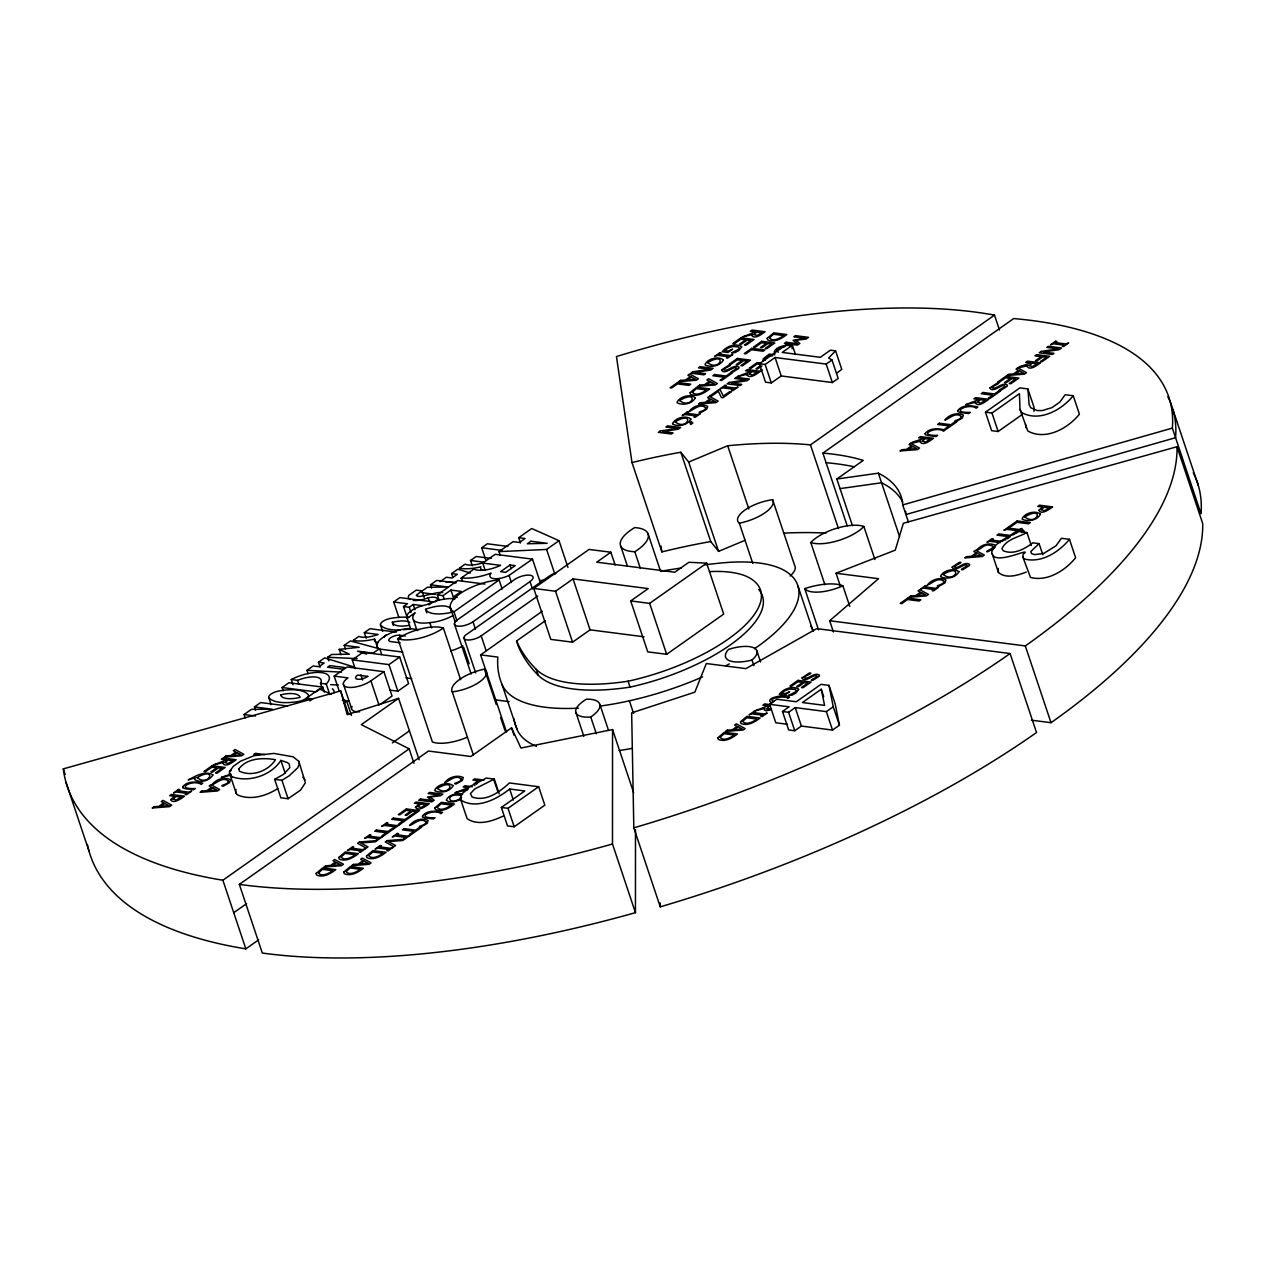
<?xml version="1.0" encoding="UTF-8"?>
<svg xmlns="http://www.w3.org/2000/svg" width="1266" height="1266" viewBox="0 0 1266 1266"><rect width="100%" height="100%" fill="white"/><g stroke="black" fill="none" stroke-linecap="round" stroke-linejoin="round"><path stroke-width="1.5" d="M635.453 912.659L612.491 844.011L612.538 729.548L520.943 748.016L511.543 727.839L470.905 756.498L428.446 751.039L239.337 884.396L262.315 953.045A551.47 210.156 -18.5 0 0 635.453 912.659L635.5 829.768M230.934 775.836L232.612 777.371M464.701 791.851L465.223 790.285L454.937 792.785L468.404 787.642L463.198 786.961L464.907 785.759L472.392 786.724M985.454 412.194L1019.905 387.902L1027.881 388.931L1029.147 404.788L1030.809 407.779L1037.345 410.564L1042.235 410.58L1051.951 407.636L1059.832 402.129L1065.165 394.707L1073.236 395.736L1079.407 414.188C1067.918 428.573 1045.399 440.9 1027.786 430.962L1020.032 409.519L1019.415 393.694L991.974 413.033L985.454 412.194L991.626 430.662L998.146 431.5L1022.358 414.425M1033.942 411.276L1034.053 407.383L1027.881 388.931M503.108 816.095C492.442 821.207 477.693 826.128 467.138 818.627L460.238 798.355C463.356 787.135 477.266 783.401 486.255 778.068L494.294 779.096L499.231 793.861M1042.804 554.698L1039.085 543.636L1030.825 551.501L1031.442 553.558L1034.749 554.635L1043.801 553.369L1055.939 545.868L1061.414 538.287L1069.453 539.316L1075.625 557.768C1065.181 570.539 1047.52 581.901 1030.508 577.438L1022.786 556.882L1023.229 554.16C1034.164 545.836 995.741 565.902 992.243 554.002L991.674 552.182C995.361 540.804 1009.54 537.021 1018.893 531.53L1026.948 532.559L1031.268 545.472M998.257 568.45L998.415 572.469C1006.074 579.037 1017.848 575.365 1026.251 572.058M271.098 704.576L268.756 697.566A8.419 3.212 -18.5 0 1 277.776 691.204A42.221 16.094 -18.5 0 1 308.176 694.638A8.276 3.149 -18.5 0 1 307.749 697.012L306.261 699.481A3.719 1.424 -18.5 0 0 306.973 699.797M466.695 790.617L468.357 788.876M994.965 547.323L995.155 545.25C989.126 542.18 980.596 544.871 976.64 550.251C980.739 549.998 984.315 543.161 990.281 545.345C999.507 546.959 981.957 552.103 987.986 551.707L994.19 548.162M792.105 348.783L792.247 346.757L789.066 345.602M280.894 760.391C271.177 775.615 248.737 782.815 231.836 776.675A26.491 10.096 -18.5 0 1 229.842 771.01L233.387 766.262L240.572 761.183L254.118 755.66L273.867 753.412L293.079 756.799L298.855 761.388L305.375 782.784L300.548 790.111L288.094 798.735L280.83 797.802L274.643 779.334L283.521 774.349L289.787 767.702L289.249 764.094L287.477 762.623L280.894 760.391L285.214 773.304M1069.453 539.316C1058.993 552.071 1041.348 563.449 1024.336 558.986L1022.786 556.882M1073.236 395.736C1061.747 410.105 1039.228 422.433 1021.615 412.51L1020.032 409.519M833.439 631.971L829.673 620.736L878.509 578.704L836.051 573.229L840.434 586.332M461.599 797.912C446.882 807.439 444.793 791.788 461.425 795.586M494.294 779.096L474.877 788.876L470.398 793.624L472.091 797.01C486.097 802.074 499.69 791.994 509.423 782.958L538.651 786.724L544.823 805.176L514.186 826.777L507.524 825.907L501.352 807.455L524.741 790.965L509.644 789.019C496.826 799.257 476.633 809.781 460.966 800.159L460.238 798.355M424.221 597.774L421.926 590.874L416.324 595.257A7.549 2.88 -18.5 0 0 422.528 596.064L434.507 593.343A13.609 5.191 -18.5 0 1 442.72 592.567M837.19 372.869L841.763 369.292L835.576 350.84L828.597 358.009L831.999 359.987L838.171 378.439L832.363 382.538L781.233 375.955L771.326 382.933L765.534 382.19L759.363 363.722L786.582 344.542L792.374 345.286L795.459 354.512M506.527 732.017L480.621 654.886L542.275 611.241M398.948 617.681L393.694 601.983L399.898 597.599L433.178 601.888L428.826 604.958M255.558 710.242L254.45 706.934L260.654 702.551L287.73 706.032M283.236 690.84L282.112 687.533L288.885 682.754L322.751 687.106L324.413 692.091M245.161 717.869L244.053 714.546L251.38 709.371L272.237 709.213L254.45 706.934M308.097 673.654L306.989 670.347L313.193 665.963L318.937 666.707L324.175 663.004L318.446 662.26L320.108 667.245M318.446 662.26L324.65 657.877L353.246 666.739M485.653 559.572L481.697 547.767L487.347 543.779L507.856 546.421M345.428 648.936L344.225 645.344L350.445 640.96L377.505 648.271M328.875 660.868L327.672 657.276L331.629 654.49L349.321 654.174L339.209 649.379L341.013 654.759M431.643 588.168L430.503 584.797L436.723 580.414L456.061 582.898M421.578 591.38L427.449 587.234L448.291 587.076L430.503 584.797M366.175 638.222L364.323 632.683L369.973 628.711L396.305 632.098M407.003 617.001L403.506 606.541L407.462 603.755L393.694 601.983M440.157 581.632L446.376 577.249L452.104 577.992L457.358 574.289L451.614 573.561L452.801 577.09M451.614 573.561L457.833 569.178L470.335 573.055M472.297 565.791L470.525 560.474L476.174 556.486L491.224 558.433M403.506 606.541L409.25 607.269L413.191 604.483L422.369 605.67M760.455 365.668L756.024 368.786L757.574 368.992L762.005 365.858M439.096 600.242L437.308 594.909L457.627 580.572L484.941 584.085M462.644 581.426L461.457 577.866L473.88 569.099A21.364 8.134 -18.5 0 0 500.561 565.364L482.773 563.085L485.147 570.206M460.808 578.499L463.071 576.916M482.773 563.085L495.18 554.318L532.48 559.129L540.218 582.265M500.165 555.173L498.978 551.612L513.094 541.658L519.408 542.481L525.042 538.493L518.728 537.686L520.516 543.019M518.728 537.686L531.72 528.523L559.018 540.693L567.959 567.405M759.363 363.722L765.155 364.481L775.061 357.503L826.192 364.086L831.999 359.987M792.374 345.286L782.246 352.423L820.273 357.313L830.401 350.176L835.576 350.84M410.754 628.996L407.177 618.314L415.09 612.744A25.494 9.717 -18.5 0 0 429.791 622.603L431.579 627.936M437.308 594.909L443.037 595.637L450.949 590.067L461.267 591.396L453.37 596.966L457.184 597.473M355.208 668.733L352.249 659.871L362.962 652.307L399.692 657.038L408.586 683.608L397.856 691.173L390.134 690.176M339.209 691.109L334.192 676.107L347.169 666.96L383.899 671.692L392.049 696.047L380.496 704.181M322.751 687.106L315.978 691.885L282.112 687.533M379.309 648.762L373.09 653.145L357.534 651.135L366.539 654.174M309.917 700.953L312.734 698.959L306.419 698.152L319.412 688.989L331.36 694.322M509.992 565L500.545 571.662L505.704 572.327L515.151 565.665L509.992 565L511.179 568.561M457.01 620.926L453.972 611.81L499.12 579.955L502.175 589.07M229.431 771.659L231.14 770.456M498.978 551.612L546.596 549.46L559.018 540.693M352.249 659.871L388.963 664.603L399.692 657.038M334.192 676.107L347.96 677.88A16.838 6.409 -18.5 0 0 348.15 687.327A16.838 6.409 -18.5 0 0 370.906 680.839L383.899 671.692M343.608 703.358L346.71 701.174L351.489 715.448M472.993 621.78L530.011 581.569A11.362 4.336 -18.5 0 0 529.884 575.191A11.362 4.336 -18.5 0 0 514.518 579.575L457.501 619.786A11.362 4.336 -18.5 0 0 457.627 626.148A11.362 4.336 -18.5 0 0 472.993 621.78L475.478 629.202M644.046 636.798L590.083 629.835L572.58 642.178L550.789 639.377L533.746 588.437L589.054 549.428L610.861 552.229L615.118 564.968M556.454 572.754A10.35 3.94 -18.5 0 0 549.491 575.951L465.255 635.358A10.524 4.004 -18.5 0 0 467.945 640.01A10.524 4.004 -18.5 0 0 481.175 635.88L537.734 596.001M419.141 759.774L398.584 698.357L361.301 724.658L409.155 748.839L413.982 763.287M533.746 588.437L555.537 591.254L573.039 578.91L648.208 588.595L630.705 600.923L647.749 651.863L666.676 654.3L723.693 614.089L706.65 563.164L688.894 562.294L674.778 572.232L596.745 562.183L610.861 552.229M758.714 589.513A121.251 46.209 -18.5 0 1 630.057 687.106A146.112 55.672 -18.5 0 1 538.256 675.284A569.985 217.198 -18.5 0 1 518.554 646.894L516.575 640.992L545.298 620.751M994.49 315.107A492.68 187.748 -18.5 0 0 616.447 356.537L632.003 462.565A316.579 120.634 -18.5 0 1 680.839 452.247L688.688 462.043L727.681 445.759A316.579 120.634 -18.5 0 1 810.462 444.888L994.49 315.107L999.46 329.999M392.365 742.889L409.456 730.846M847.191 525.754L822.884 453.117L1013.686 318.557A493.392 188.017 -18.5 0 1 1172.348 428.114L1201.007 513.743A493.392 188.017 -18.5 0 0 1193.252 472.788M348.514 714.356L340.665 690.904L63.3 768.889A617.729 235.397 -18.5 0 0 222.879 880.218L409.155 748.839M630.705 600.923L649.632 603.376L706.65 563.164M852.461 525.707L836.842 479.023L863.238 460.413A265.686 101.248 -18.5 0 0 822.884 453.117M233.751 912.691L246.585 903.639M479.339 780.9L476.507 784.255M87.401 844.438A617.729 235.397 -18.5 0 0 245.841 948.867L258.691 939.799M501.352 807.455L508.014 808.309L538.651 786.724M769.617 704.307L776.818 699.228L796.314 701.744L820.985 684.352L828.993 685.381L835.164 703.833L839.421 725.212L832.522 730.071L801.394 726.067L794.763 730.735L788.655 729.96L782.483 711.508L789.114 706.824L769.617 704.307L775.789 722.759L787.499 724.279M1003.669 540.265L1002.023 541.421L991.61 540.076L993.24 538.92L991.911 538.746L986.91 542.275L989.885 541.294L1000.314 542.623M769.538 705.985L766.468 709.055L771.485 708.644M1007.277 538.825L1010.236 536.737M1013.196 534.648L1016.171 532.559L1014.62 532.369L1010.284 535.423L998.747 533.935L997.038 535.138L1008.575 536.626L1004.255 539.68L1005.805 539.87M1026.948 532.559C1018.703 537.132 1006.09 539.3 1001.912 548.716L1003.321 550.805C1013.67 555.062 1024.637 549.048 1032.771 542.813L1039.085 543.636M782.483 711.508L788.576 712.283L795.222 707.599L826.35 711.619L833.25 706.745L828.993 685.381M821.238 689.258L802.422 702.535L824.593 705.384L821.238 689.258L823.707 696.648M461.457 577.866A33.502 12.771 -18.5 0 0 491.05 573.102A14.021 5.349 -18.5 0 0 493.835 578.641A14.021 5.349 -18.5 0 0 509.027 575.413L532.48 559.129M277.808 788.528C266.398 795.903 251.079 800.555 238.008 795.127A26.491 10.096 -18.5 0 1 236.014 789.462M274.643 779.334L281.922 780.283L289.059 775.916L297.732 767.782L299.203 764.332L298.855 761.388M460.966 799.59L453.117 801.964L448.386 801.6L446.312 800.128C448.813 794.462 456.994 793.022 462.644 794.099M680.839 452.247L710.717 541.563L718.582 551.359L745.168 540.265M771.453 709.72L766.072 710.827L764.379 710.02L764.901 708.454L754.615 710.954L768.082 705.795L762.892 705.13L764.601 703.912L770.203 704.64M836.051 573.229L895.252 550.156L903.354 523.285L1177.016 446.724L1202.7 523.491A553.59 210.947 -18.5 0 1 1051.002 722.696L1031.442 720.18M398.584 698.357L347.216 714.657L340.665 690.904M836.842 479.023L878.351 473.183A215.853 82.258 -18.5 0 1 902.721 504.928L1172.348 428.114M1017.405 368.169L1027.691 365.668L1027.169 366.539C1029.954 371.001 1037.598 364.956 1040.462 362.82L1027.375 361.142L1025.666 362.345L1030.872 363.026L1019.621 366.602L1016.044 369.134L1018.529 370.432L1013.607 373.897L1008.78 374.245L1006.976 375.527L1024.416 374.15L1026.52 372.663L1017.769 367.915M910.412 443.638L920.683 441.138L920.176 441.992C922.961 446.455 930.589 440.41 933.469 438.289L920.382 436.596L918.673 437.799L923.879 438.479L912.628 442.071L909.051 444.588L911.536 445.885L906.614 449.351L901.788 449.715L899.984 450.981L917.423 449.604L919.527 448.117L910.776 443.369M231.456 774.982L221.17 777.482L230.823 774.143M840.054 488.629L881.547 482.773A215.853 82.258 -18.5 0 1 902.674 502.096M339.209 649.379L359.228 647.274L344.225 645.344M784.746 346.757C782.23 346.314 773.352 349.954 778.321 352.17M539.585 580.493L545.298 580.239M787.452 345.476C782.689 345.602 776.042 347.026 774.191 351.901L775.203 352.977M327.672 657.276L357.186 658.621M445.917 581.933L455.507 582.423M306.989 670.347L341.519 672.119M330.616 684.621L338.291 685.017M774.871 354.844L769.253 354.116L763.24 358.8L763.113 361.206M772.402 355.952L769.048 355.509L765.36 358.484L765.344 360.224M760.977 363.073L757.242 362.582L749.187 368.264L750.738 368.469L757.084 363.991L760.312 364.418M760.739 369.751L762.274 369.957M481.697 547.767L502.206 550.409M470.525 560.474L484.292 562.246A18.167 6.916 -18.5 0 1 465.097 564.177L459.463 568.149A32.837 12.518 -18.5 0 0 480.843 566.804A13.103 5.001 -18.5 0 0 482.995 570.286M829.673 620.736L1025.318 645.929A553.59 210.947 -18.5 0 0 1177.016 446.724M1010.094 653.541L816.744 628.632L745.927 668.622L706.333 663.526L694.844 692.154L631.655 712.869L633.823 827.853L660.251 906.836A579.258 220.743 -18.5 0 0 1036.522 732.523L1010.094 653.541A579.258 220.743 -18.5 0 1 633.823 827.853M421.926 590.874L416.182 590.146L408.791 595.352A16.632 6.346 -18.5 0 0 409.962 599.435M422.021 592.662L435.425 594.387M418.809 629.724L409.171 628.49A22.566 8.593 -18.5 0 0 383.06 637.32A22.566 8.593 -18.5 0 0 379.895 649.126L381.683 654.443M400.183 642.796L390.624 641.561A6.678 2.548 -18.5 0 1 390.545 637.827A6.678 2.548 -18.5 0 1 399.581 635.247L405.357 635.991M364.323 632.683L378.091 634.456A18.167 6.916 -18.5 0 1 358.895 636.387L353.261 640.359A32.837 12.518 -18.5 0 0 374.641 639.029A13.103 5.001 -18.5 0 0 378.138 642.764M480.621 654.886L497.839 657.101A381.019 145.194 -18.5 0 0 502.001 684.4L517.066 729.422A156.794 59.755 -18.5 0 0 536.452 746.354M379.895 649.126L402.841 652.085M405.99 677.911L411.735 678.655M495.686 699.908L509.074 701.633M293.016 684.795L291.243 679.525L297.557 680.348A19.085 7.279 -18.5 0 1 315.804 677.041A19.085 7.279 -18.5 0 1 320.504 683.308L322.276 688.562M320.504 683.308L326.248 684.036L329.761 694.559M342.342 700.478L349.226 701.364M244.053 714.546L255.542 716.018M484.039 780.078L474.687 778.875L472.962 780.078L477.852 780.711L474.038 784.034L474.94 785.616M264.768 754.536L255.416 753.333L253.817 754.457L259.451 755.185M771.975 702.82C762.085 698.088 787.848 693.23 789.462 697.297L787.753 698.5C788.291 695.477 765.614 697.708 773.653 701.601M343.292 699.655L346.71 701.174M302.922 777.308L305.027 779.84M360.905 674.889L362.63 680.048M1172.933 409.598L1198.364 485.638M991.974 413.033L998.146 431.5M1025.318 645.929L1051.002 722.696M992.243 554.002L998.415 572.469M902.721 504.928L908.418 521.956M878.351 473.183L899.54 536.547M826.192 364.086L832.363 382.538M824.91 584.702L810.794 542.513A31.998 12.185 -18.5 0 1 836.557 528.286A31.998 12.185 -18.5 0 1 863.855 526.466L874.901 559.493M810.462 444.888L838.472 528.618M775.061 357.503L781.233 375.955M818.532 629.819L804.733 588.595A29.688 11.315 -18.5 0 0 842.887 585.81L849.787 606.43M765.155 364.481L771.326 382.933M752.764 563.354L739.328 523.206A27.172 10.35 -18.5 0 1 744.962 510.04A27.172 10.35 -18.5 0 1 772.624 499.706L794.621 565.411A29.624 11.299 -18.5 0 1 790.142 575.983M798.055 586.316L813.12 631.338A151.224 57.619 -18.5 0 0 810.699 625.863M833.25 706.745L839.421 725.212M826.35 711.619L832.522 730.071M727.681 445.759L748.855 509.027M795.222 707.599L801.394 726.067M788.576 712.283L794.763 730.735M756.846 650.787L760.613 662.039M688.688 462.043L718.582 551.359M751.988 660.029A29.624 11.299 -18.5 0 1 728.52 649.411A27.172 10.35 -18.5 0 1 753.681 647.765A27.172 10.35 -18.5 0 1 751.988 660.029L753.871 665.647M632.003 462.565L661.881 551.897A316.579 120.634 -18.5 0 1 710.717 541.563M647.986 533.635L660.409 570.776M634.804 551.723A37.885 14.432 -18.5 0 1 634.646 527.606A39.246 14.955 -18.5 0 1 634.804 551.723L640.39 568.45M649.632 603.376L666.676 654.3M620.688 545.962L627.525 566.393M516.575 640.992A569.985 217.198 -18.5 0 0 536.278 669.366A146.112 55.672 -18.5 0 0 628.078 681.203L630.057 687.106M600.353 706.032A156.794 59.755 -18.5 0 0 629.376 700.81L633.601 713.407M573.039 578.91L590.083 629.835M612.538 729.548L633.649 792.627M599.862 704.482L608.55 730.45M546.596 549.46L554.935 574.384M555.537 591.254L572.58 642.178M590.731 717.015A28.105 10.714 -18.5 0 1 586.475 699.164A30.257 11.536 -18.5 0 1 590.731 717.015L596.333 733.71M575.793 712.188L583.863 736.321M530.011 581.569L532.495 588.991M509.027 575.413L511.401 582.534M536.278 669.366L538.256 675.284M481.175 635.88L486.112 650.645M511.543 727.839L514.028 735.261M473.405 755.074L452.231 691.822A29.102 11.093 -18.5 0 1 484.419 669.128L496.24 704.482M500.592 717.49L504.96 730.514M450.949 590.067L453.924 598.976M463.942 637.827L475.684 672.895M450.237 607.205L455.111 621.796M463.657 647.322L469.148 663.732M454.383 623.869L471.158 674.018M509.644 789.019L513.363 800.096M443.037 595.637L444.224 599.198M508.014 808.309L514.186 826.777M466.869 737.382A30.574 11.647 -18.5 0 1 432.386 741.955L397.809 638.618A30.574 11.647 -18.5 0 0 443.369 628.031L460.666 679.7M493.772 779.46L498.092 792.389M413.112 600.369A16.632 6.346 -18.5 0 0 428.145 597.853L429.301 601.287M425.582 609.278A21.949 8.371 -18.5 0 1 450.823 612.522A32.046 12.217 -18.5 0 1 425.582 609.278L426.769 612.839M413.191 604.483L414.947 609.721M409.25 607.269L410.991 612.507M413.507 619.944L417.084 630.626M399.581 635.247L400.768 638.792M409.82 622.397A22.566 8.593 -18.5 0 0 392.333 622.271L393.409 625.467M408.744 617.412A42.221 16.094 -18.5 0 0 389.517 618.599A8.419 3.212 -18.5 0 0 380.496 624.977L382.633 631.37M388.963 664.603L397.856 691.173M374.641 639.029L377.727 648.255M370.906 680.839L379.056 705.209M343.339 683.957L351.489 708.311M297.557 680.348L298.729 683.846M281.922 780.283L288.094 798.735M229.494 773.178L236.283 793.513M222.879 880.218L245.841 948.867M63.3 768.889L65.167 774.46M66.069 782.515L89.031 851.163M1025.523 424.458L1026.204 427.971M661.042 546.105L661.881 551.897M660.187 902.943L660.251 906.836M452.785 615.656A23.769 9.052 -18.5 0 1 429.791 622.603M462.913 645.913A23.769 9.052 -18.5 0 1 450.775 650.882M455.032 598.897A25.494 9.717 -18.5 0 0 426.5 604.705A16.727 6.377 -18.5 0 0 407.177 618.314M660.393 571.33A445.252 169.676 -18.5 0 1 681.171 568.007M704.972 564.778A445.252 169.676 -18.5 0 1 720.006 563.101A133.721 50.957 -18.5 0 1 786.297 571.631A151.224 57.619 -18.5 0 1 754.489 648.73M729.295 663.938A157.601 60.056 -18.5 0 1 726.114 665.631M702.598 676.883A157.601 60.056 -18.5 0 1 629.376 700.81M632.24 748.348A156.794 59.755 -18.5 0 1 619.201 750.532M578.515 708.137A156.794 59.755 -18.5 0 1 502.001 684.4M517.066 729.422A381.019 145.194 -18.5 0 1 513.774 718.534M709.466 571.615A101.217 38.566 -18.5 0 1 748.981 577.597A121.251 46.209 -18.5 0 1 739.376 630.452A121.251 46.209 -18.5 0 1 628.078 681.203M306.198 698.389A8.276 3.149 -18.5 0 1 298.586 701.411A43.598 16.616 -18.5 0 1 268.756 697.566M428.145 597.853A10.239 3.909 -18.5 0 1 437.324 599.024A6.884 2.627 -18.5 0 1 434.966 602.015M307.749 697.012A7.485 2.849 -18.5 0 1 308.366 696.949M612.491 844.011A551.47 210.156 -18.5 0 1 239.337 884.396M484.419 669.128A25.716 9.796 -18.5 0 1 479.561 681.931A25.716 9.796 -18.5 0 1 452.231 691.822M397.809 638.618A31.777 12.106 -18.5 0 1 443.369 628.031M783.464 533.144A316.579 120.634 -18.5 0 1 826.018 533.113M905.586 511.274A215.853 82.258 -18.5 0 1 905.934 514.534L1175.56 437.704A493.392 188.017 -18.5 0 0 1167.822 396.749M826.097 462.707A265.686 101.248 -18.5 0 1 854.202 466.806M772.624 499.706A29.624 11.299 -18.5 0 1 739.328 523.206M453.972 611.81A35.432 13.499 -18.5 0 1 459.906 593.738A35.432 13.499 -18.5 0 1 499.12 579.955M863.855 526.466A32.125 12.249 -18.5 0 1 810.794 542.513M804.733 588.595A41.287 15.73 -18.5 0 1 842.887 585.81M384.294 637.178A5.887 2.247 -18.5 0 1 385.908 635.057M410.326 628.806A43.598 16.616 -18.5 0 1 403.443 629.74M400.183 629.962A43.598 16.616 -18.5 0 1 380.496 624.977M409.409 625.309A22.804 8.688 -18.5 0 1 392.333 622.271M332.388 688.783A26.713 10.175 -18.5 0 1 333.987 692.834M291.243 679.525A26.713 10.175 -18.5 0 1 321.738 672.626A26.713 10.175 -18.5 0 1 326.248 684.036M359.655 711.793A16.838 6.409 -18.5 0 1 352.011 706.428M222.848 763.414C225.633 767.876 233.276 761.831 236.156 759.711L223.053 758.018L221.344 759.236L226.551 759.901L213.084 765.06L223.37 762.559L222.848 763.414M747.098 374.989C749.883 379.452 757.511 373.407 760.391 371.286L747.304 369.593L745.595 370.811L750.801 371.476L737.334 376.635L747.605 374.135L747.098 374.989M751.767 335.443C754.552 339.905 762.179 333.86 765.06 331.739L751.972 330.046L750.263 331.265L755.47 331.929L742.003 337.088L752.273 334.588L751.767 335.443M975.39 403.047C978.191 407.51 985.818 401.464 988.699 399.344L975.595 397.651L973.886 398.869L979.093 399.534L965.626 404.693L975.912 402.192L975.39 403.047M228.434 781.106C229.019 784.604 217.91 785.6 223.322 786.154L229.542 782.594L230.507 779.682C224.478 776.612 215.948 779.302 211.992 784.698C216.249 783.701 222.626 776.074 228.434 781.106M426.041 821.919C426.61 825.416 415.517 826.413 420.929 826.967L427.148 823.406L428.114 820.51C422.069 817.425 413.555 820.115 409.598 825.511C413.855 824.514 420.217 816.887 426.041 821.919M461.235 778.97C461.805 782.467 450.712 783.464 456.124 784.018L462.343 780.457L463.309 777.561C457.263 774.476 448.75 777.166 444.793 782.562C449.05 781.565 455.428 773.937 461.235 778.97M705.637 407.731C706.286 411.197 695.351 412.067 700.525 412.779L706.745 409.235L707.71 406.323C701.665 403.253 693.151 405.943 689.195 411.323C693.452 410.326 699.813 402.699 705.637 407.731M943.882 581.363C944.468 584.86 933.358 585.857 938.771 586.411L944.99 582.866L945.955 579.955C939.91 576.885 931.396 579.575 927.44 584.955C931.697 583.958 938.074 576.331 943.882 581.363M961.274 416.498C961.859 419.995 950.75 420.992 956.162 421.546L962.382 418.002L963.347 415.09C957.318 412.02 948.788 414.71 944.832 420.09C949.089 419.093 955.466 411.466 961.274 416.498M238.863 768.842L239.416 771.184C251.839 777.213 268.281 771.057 275.482 759.695C263.075 757.543 247.123 757.97 238.863 768.842M212.894 774.855C210.156 780.663 199.648 783.527 194.568 779.445A7.153 2.722 -18.5 0 1 195.217 777.735L188.223 779.919C195.328 776.248 205.234 770.187 212.894 774.855M453.086 785.632C450.237 791.567 440.758 793.64 435.013 790.791L434.713 790.19C437.466 784.319 447.974 781.565 453.086 785.632M690.872 419.062C688.024 424.996 678.544 427.069 672.8 424.205L672.499 423.619C675.253 417.733 685.761 414.995 690.872 419.062M695.382 397.761C692.534 403.68 683.054 405.753 677.31 402.904L677.009 402.303C679.763 396.432 690.271 393.679 695.382 397.761M723.377 359.876C720.528 365.811 711.049 367.884 705.32 365.035L705.004 364.434C707.757 358.563 718.265 355.809 723.377 359.876M958.9 571.694C956.067 577.628 946.572 579.701 940.844 576.837L940.527 576.252C943.281 570.365 953.804 567.627 958.9 571.694M1040.494 514.154C1037.645 520.089 1028.166 522.162 1022.422 519.297L1022.121 518.712C1024.874 512.825 1035.382 510.087 1040.494 514.154M318.462 872.891C321.216 877.275 329.128 873.445 332.562 870.644L322.45 869.346L318.462 872.891M341.092 856.924C343.861 861.323 351.774 857.478 355.192 854.677L345.096 853.379L341.092 856.924M346.109 871.514C348.878 875.914 356.79 872.084 360.209 869.267L350.112 867.97L346.109 871.514M368.754 855.547C371.508 859.946 379.42 856.117 382.854 853.3L372.758 852.002L368.754 855.547M437.166 807.297C439.919 811.696 447.832 807.866 451.266 805.049L441.169 803.752L437.166 807.297M692.407 392.159C695.161 396.559 703.073 392.729 706.507 389.912L696.395 388.615L692.407 392.159M720.132 737.239C722.902 741.639 730.814 737.809 734.233 734.992L724.136 733.694L720.132 737.239M769.491 337.8C772.26 342.2 780.157 338.354 783.591 335.553L773.494 334.256L769.491 337.8M742.778 721.272C745.532 725.671 753.444 721.842 756.878 719.041L746.782 717.727L742.778 721.272M316.199 873.382L316.532 875.028C323.194 878.066 330.537 873.682 335.775 869.631L322.672 867.938L316.199 873.382M338.829 857.414L339.161 859.06C345.824 862.099 353.182 857.715 358.405 853.664L345.317 851.971L338.829 857.414M343.846 872.005L344.178 873.651C350.84 876.689 358.199 872.306 363.421 868.254L350.334 866.561L343.846 872.005M366.491 856.038L366.824 857.683C373.486 860.738 380.829 856.338 386.067 852.287L372.964 850.594L366.491 856.038M434.903 807.787L435.235 809.433C441.897 812.487 449.256 808.088 454.478 804.037L441.375 802.343L434.903 807.787M690.144 392.65L690.476 394.296C697.139 397.35 704.482 392.951 709.704 388.899L696.616 387.222L690.144 392.65M767.228 338.291L767.56 339.937C774.222 342.975 781.581 338.592 786.803 334.541L773.716 332.847L767.228 338.291M717.869 737.746L718.202 739.376C724.864 742.43 732.223 738.031 737.445 733.979L724.358 732.302L717.869 737.746M740.515 721.778L740.847 723.408C747.51 726.462 754.868 722.063 760.091 718.012L746.987 716.334L740.515 721.778M741.623 346.963L738.964 350.35A12.312 4.7 -18.5 0 1 734.881 352.613L731.526 352.897L738.458 349.369L739.249 348.213L738.442 346.884L732.713 346.457L727.982 348.087L724.738 350.65L728.124 351.093L732.618 349.194L727.95 352.486L722.237 351.742C726.415 346.298 735.071 343.023 741.354 346.33L741.623 346.963M798.624 689.543L795.966 692.913A12.312 4.7 -18.5 0 1 791.883 695.176L788.528 695.461L795.459 691.932L796.251 690.777L795.444 689.448L789.715 689.036L784.983 690.65L781.739 693.23L785.126 693.657L789.62 691.758L784.952 695.05L779.239 694.322C783.432 688.862 792.073 685.602 798.371 688.91L798.624 689.543M170.72 799.637C172.983 804.559 181.576 798.482 184.456 796.172L171.353 794.478L169.644 795.697L174.518 796.314L170.72 799.637M415.485 807.202C417.748 812.123 426.325 806.031 429.206 803.72L416.118 802.043L414.409 803.245L419.283 803.878L415.485 807.202M1038.848 510.356C1041.111 515.278 1049.704 509.201 1052.568 506.891L1039.481 505.197L1037.772 506.416L1042.646 507.033L1038.848 510.356M182.715 786.803L182.763 787.848L185.342 788.718L193.524 789.778L195.233 788.56C173.031 789.304 193.872 778.78 201.12 784.414L202.829 783.211C196.246 781.676 187.415 780.695 182.715 786.803M422.496 816L422.528 817.045L425.123 817.915L433.288 818.975L435.013 817.757C412.811 818.501 433.652 807.977 440.9 813.611L442.609 812.408C436.026 810.873 427.196 809.892 422.496 816M925.13 433.589L925.161 434.618L927.756 435.504L935.922 436.548L937.647 435.346C915.445 436.09 936.286 425.566 943.534 431.184L945.243 429.981C938.66 428.446 929.83 427.465 925.13 433.589M957.745 410.58L957.776 411.624L960.372 412.51L968.537 413.555L970.247 412.352C948.044 413.096 968.886 402.572 976.133 408.19L977.858 406.987C971.275 405.452 962.429 404.471 957.745 410.58M172.983 798.988L176.259 799.985L181.244 797.184L176.006 796.504L172.983 798.988M417.748 806.537L421.024 807.534L425.993 804.749L420.771 804.068L417.748 806.537M1041.111 509.707L1044.387 510.689L1049.372 507.903L1044.133 507.223L1041.111 509.707M721.604 369.957C723.361 374.752 730.909 368.691 734.233 367.726C742.335 367.536 726.447 372.884 732.318 372.441L738.458 368.596A6.124 2.326 -18.5 0 0 738.996 367.061C734.802 364.434 730.245 369.134 726.225 370.273C717.775 370.099 735.546 364.513 728.884 365.114L721.604 369.957M802.011 677.911C803.752 682.69 811.3 676.63 814.624 675.68C822.789 675.506 806.489 681.013 812.725 680.396L818.849 676.55A6.124 2.326 -18.5 0 0 819.403 675.015C815.193 672.388 810.636 677.088 806.616 678.228C798.166 678.038 815.937 672.468 809.275 673.053L802.011 677.911M989.965 387.887C991.721 392.682 999.27 386.621 1002.593 385.655C1010.759 385.481 994.459 391.004 1000.678 390.387L1006.818 386.541A6.124 2.326 -18.5 0 0 1007.356 385.006C1003.163 382.364 998.589 387.079 994.585 388.203C986.135 388.029 1003.906 382.443 997.244 383.044L989.965 387.887M952.143 567.168C953.899 571.947 961.448 565.886 964.771 564.937C972.937 564.763 956.637 570.27 962.856 569.653L968.996 565.807A6.124 2.326 -18.5 0 0 969.534 564.272C965.341 561.629 960.783 566.345 956.764 567.485C948.313 567.295 966.085 561.724 959.422 562.31L952.143 567.168M224.968 762.512L228.07 763.525L232.944 760.724L228.007 760.091L224.968 762.512M753.871 334.541L756.973 335.553L761.863 332.752L756.91 332.119L753.871 334.541M749.203 374.087L752.305 375.1L757.195 372.299L752.241 371.666L749.203 374.087M922.281 441.09L925.383 442.103L930.257 439.302L925.319 438.669L922.281 441.09M977.51 402.145L980.612 403.158L985.486 400.357L980.549 399.724L977.51 402.145M1029.274 365.621L1032.391 366.634L1037.265 363.848L1032.328 363.2L1029.274 365.621M197.116 777.625C209.555 787.436 217.689 765.534 197.116 777.625M437.308 788.417C449.731 798.213 457.881 776.327 437.308 788.417M679.605 400.531C692.027 410.342 700.177 388.44 679.605 400.531M675.095 421.831C687.517 431.643 695.667 409.757 675.095 421.831M707.599 362.646C720.022 372.457 728.172 350.571 707.599 362.646M943.123 574.463C955.545 584.275 963.711 562.373 943.123 574.463M1024.716 516.924C1037.139 526.735 1045.289 504.833 1024.716 516.924M677.611 382.49L670.157 387.76L671.692 387.95L677.452 383.899L688.989 385.386L690.714 384.168L677.611 382.49M680.649 380.354L678.829 381.62L696.268 380.243L698.389 378.756L689.638 374.008L687.897 375.227L690.397 376.524L685.476 380.006L680.649 380.354M692.771 371.793L690.856 373.154L703.943 374.847L705.542 373.707L695.176 372.378L710.732 370.052L713.154 368.343L700.066 366.649L698.468 367.789L709.751 369.245L692.771 371.793M719.705 352.803L714.704 356.332L717.695 355.335L728.108 356.68L726.462 357.835L727.808 358.009L732.808 354.48L729.817 355.477L719.405 354.132L721.05 352.977L719.705 352.803M740.974 337.8L732.919 343.482L734.47 343.687L740.816 339.209L745.674 339.842L739.771 344.004L741.306 344.21L747.225 340.032L750.801 340.491L744.471 344.969L746.022 345.175L754.077 339.494L740.974 337.8M691.394 377.062L687.438 379.863L695.588 379.246L691.394 377.062M699.639 385.086L697.835 386.352L715.274 384.975L717.379 383.487L708.628 378.74L706.903 379.958L709.387 381.256L704.466 384.722L699.639 385.086M714.578 374.546L712.869 375.765L724.405 377.236L720.085 380.291L721.636 380.496L732.001 373.185L730.45 372.979L726.13 376.034L714.578 374.546M737.398 358.452L729.343 364.133L730.893 364.339L737.239 359.861L742.098 360.494L736.195 364.655L737.73 364.861L743.648 360.683L747.225 361.142L740.895 365.621L742.446 365.827L750.501 360.145L737.398 358.452M751.751 348.34L744.281 353.594L745.832 353.8L751.593 349.733L763.129 351.22L764.838 350.017L751.751 348.34M761.689 341.329L753.634 347.011L755.185 347.201L761.531 342.738L766.389 343.355L760.486 347.517L762.021 347.723L767.94 343.561L771.532 344.02L765.186 348.482L766.737 348.688L774.792 343.007L761.689 341.329M710.4 381.778L706.428 384.579L714.594 383.978L710.4 381.778M660.266 430.978L658.336 432.339L671.439 434.016L673.037 432.893L662.672 431.564L678.212 429.237L680.649 427.528L667.562 425.835L665.948 426.974L677.247 428.43L660.266 430.978M687.201 411.988L682.2 415.517L685.175 414.52L695.604 415.865L693.958 417.02L695.287 417.194L700.288 413.665L697.313 414.662L686.9 413.317L688.546 412.162L687.201 411.988M700.367 402.699L698.563 403.981L716.002 402.604L718.107 401.116L709.356 396.353L707.631 397.587L710.115 398.869L705.194 402.351L700.367 402.699M718.661 389.801L709.656 396.147L711.207 396.353L718.36 391.305L721.351 397.508L722.933 397.714L731.432 391.7L729.896 391.511L723.313 396.147L720.275 390.007L718.661 389.801M724.975 385.339L719.974 388.868L722.965 387.887L733.378 389.216L731.732 390.387L733.077 390.561L738.078 387.032L735.087 388.013L724.674 386.668L726.32 385.513L724.975 385.339M729.01 382.49L727.095 383.851L740.183 385.544L741.781 384.405L731.416 383.076L746.972 380.75L749.393 379.04L736.306 377.347L734.707 378.487L745.99 379.942L729.01 382.49M786.123 342.231L784.414 343.434L797.501 345.112L799.875 343.434L795.697 340.317L806.205 338.987L808.531 337.342L795.444 335.648L793.845 336.772L805.129 338.228L793.086 340.317L797.406 343.672L786.123 342.231M329.888 665.615L327.625 667.214L342.548 669.128L344.811 667.546L329.888 665.615M711.128 399.407L707.156 402.208L715.322 401.591L711.128 399.407M691.109 421.515L689.812 422.417L690.745 424.506L692.85 423.034L691.109 421.515M153.993 806.727L152.189 808.009L169.628 806.632L171.733 805.144L162.982 800.381L161.257 801.615L163.741 802.897L158.82 806.379L153.993 806.727M178.474 789.462L173.474 792.991L176.449 792.01L186.862 793.355L185.232 794.51L186.561 794.684L191.562 791.155L188.587 792.136L178.158 790.791L179.804 789.636L178.474 789.462M212.055 765.772L204 771.453L205.551 771.659L211.897 767.18L216.755 767.813L210.852 771.975L212.403 772.181L218.306 768.003L221.898 768.478L215.552 772.94L217.103 773.146L225.158 767.465L212.055 765.772M226.092 755.881L224.272 757.163L241.711 755.786L243.816 754.299L235.08 749.551L233.34 750.77L235.84 752.067L230.903 755.533L226.092 755.881M530.945 541.231L527.368 543.763L547.181 543.32L530.945 541.231M164.754 803.435L160.782 806.236L168.948 805.619L164.754 803.435M236.837 752.59L232.865 755.391L241.031 754.789L236.837 752.59M201.911 791.06L200.107 792.342L217.53 790.965L219.651 789.478L210.9 784.73L209.175 785.949L211.659 787.246L206.738 790.712L201.911 791.06M212.672 787.769L208.7 790.57L216.866 789.952L212.672 787.769M939.34 423.224L937.615 424.442L949.168 425.93L944.847 428.968L946.382 429.174L956.748 421.863L955.213 421.673L950.877 424.711L939.34 423.224M982.938 392.476L981.229 393.694L992.766 395.182L988.445 398.22L989.996 398.426L1000.362 391.115L998.811 390.925L994.475 393.963L982.938 392.476M1005.758 376.382L997.703 382.063L999.254 382.269L1005.6 377.79L1010.458 378.423L1004.539 382.585L1006.09 382.791L1012.009 378.613L1015.585 379.088L1009.255 383.551L1010.79 383.756L1018.845 378.075L1005.758 376.382M1036.617 354.622L1034.908 355.825L1041.206 356.648L1035.461 360.699L1037.012 360.889L1042.757 356.838L1046.444 357.313L1040.446 361.554L1041.997 361.744L1049.704 356.316L1036.617 354.622M1041.143 351.426L1039.228 352.787L1052.315 354.464L1053.929 353.341L1043.548 352.011L1059.104 349.685L1061.541 347.976L1048.438 346.283L1046.84 347.406L1058.139 348.862L1041.143 351.426M1055.559 341.266L1050.558 344.795L1053.534 343.814L1063.946 345.143L1062.316 346.314L1063.646 346.488L1068.646 342.959L1065.671 343.941L1055.243 342.595L1056.888 341.44L1055.559 341.266M912.549 446.407L908.577 449.208L916.742 448.607L912.549 446.407M1019.541 370.954L1015.569 373.755L1023.735 373.154L1019.541 370.954M325.694 865.802L323.89 867.083L341.329 865.707L343.434 864.219L334.683 859.472L332.958 860.69L335.443 861.972L330.521 865.453L325.694 865.802M352.423 846.954L347.422 850.483L350.413 849.502L360.826 850.831L359.18 852.002L360.525 852.176L365.526 848.647L362.535 849.628L352.122 848.283L353.768 847.128L352.423 846.954M359.449 842.017L357.598 843.314L366.254 848.125L367.995 846.891L360.699 842.982L375.132 841.858L376.967 840.577L359.449 842.017M369.609 834.848L364.608 838.361L367.583 837.38L378.012 838.725L376.366 839.88L377.695 840.054L382.696 836.525L379.721 837.506L369.292 836.177L370.938 835.006L369.609 834.848M376.445 830.021L374.72 831.224L386.272 832.712L381.952 835.766L383.503 835.971L393.853 828.66L392.318 828.455L387.982 831.509L376.445 830.021M386.557 822.884L381.557 826.413L384.548 825.416L394.96 826.761L393.315 827.917L394.66 828.091L399.66 824.562L396.669 825.559L386.257 824.213L387.902 823.058L386.557 822.884M393.394 818.058L391.685 819.276L403.237 820.764L398.901 823.802L400.452 824.008L410.817 816.697L409.266 816.491L404.946 819.545L393.394 818.058M406.354 808.927L398.299 814.608L399.834 814.813L406.18 810.335L411.039 810.968L405.136 815.13L406.687 815.336L412.589 811.158L416.182 811.617L409.836 816.095L411.387 816.301L419.442 810.62L406.354 808.927M420.439 798.988L418.73 800.191L431.817 801.884L434.206 800.207L430.013 797.074L440.521 795.744L442.863 794.099L429.76 792.421L428.161 793.545L439.444 795.001L427.402 797.089L431.722 800.444L420.439 798.988M336.455 862.51L332.483 865.311L340.649 864.694L336.455 862.51M353.356 864.425L351.552 865.707L368.992 864.33L371.096 862.842L362.345 858.095L360.62 859.313L363.105 860.611L358.183 864.077L353.356 864.425M380.085 845.577L375.084 849.106L378.059 848.125L388.472 849.47L386.842 850.625L388.171 850.799L393.172 847.27L390.197 848.252L379.768 846.907L381.414 845.751L380.085 845.577M387.095 840.64L385.244 841.937L393.9 846.748L395.657 845.514L388.346 841.605L402.778 840.497L404.614 839.2L387.095 840.64M397.255 833.471L392.254 837L395.245 836.003L405.658 837.348L404.012 838.503L405.357 838.678L410.358 835.149L407.367 836.146L396.954 834.8L398.6 833.645L397.255 833.471M404.091 828.644L402.382 829.847L413.935 831.335L409.598 834.389L411.149 834.595L421.515 827.284L419.964 827.078L415.644 830.132L404.091 828.644M364.117 861.133L360.145 863.934L368.311 863.317L364.117 861.133M907.722 598.122L900.253 603.391L901.803 603.597L907.548 599.53L919.1 601.018L920.809 599.815L907.722 598.122M910.745 595.985L908.941 597.267L926.38 595.89L928.484 594.403L919.733 589.655L918.008 590.874L920.493 592.172L915.571 595.637L910.745 595.985M925.446 585.62L920.445 589.149L923.436 588.152L933.849 589.497L932.203 590.652L933.548 590.826L938.549 587.297L935.558 588.294L925.145 586.949L926.791 585.794L925.446 585.62M966.559 556.629L964.755 557.895L982.194 556.518L984.299 555.03L975.548 550.283L973.823 551.501L976.308 552.799L971.386 556.28L966.559 556.629M1008.86 526.798L1003.859 530.312L1006.85 529.33L1017.263 530.676L1015.617 531.831L1016.962 532.005L1021.963 528.476L1018.972 529.473L1008.559 528.128L1010.205 526.957L1008.86 526.798M1017.184 520.927L1009.714 526.197L1011.265 526.387L1017.009 522.336L1028.562 523.823L1030.271 522.621L1017.184 520.927M921.506 592.694L917.533 595.495L925.699 594.878L921.506 592.694M977.32 553.321L973.348 556.122L981.514 555.521L977.32 553.321M727.38 730.165L725.576 731.432L743.015 730.055L745.12 728.567L736.369 723.82L734.644 725.038L737.129 726.336L732.207 729.817L727.38 730.165M754.109 711.318L749.108 714.847L752.083 713.85L762.496 715.195L760.866 716.35L762.195 716.524L767.196 712.995L764.221 713.992L753.792 712.647L755.438 711.492L754.109 711.318M797.976 680.364L789.921 686.045L791.472 686.251L797.817 681.773L802.676 682.406L796.773 686.568L798.324 686.773L804.226 682.611L807.819 683.07L801.473 687.533L803.024 687.739L811.079 682.058L797.976 680.364M738.141 726.858L734.169 729.659L742.335 729.058L738.141 726.858M1022.358 529.552L1021.076 530.47L1022.01 532.559L1024.099 531.071L1022.358 529.552M367.773 676.376L357.613 675.063A7.454 2.849 -18.5 0 0 357.692 679.256A7.454 2.849 -18.5 0 0 367.773 676.376M280.593 694.876A22.804 8.688 -18.5 0 0 300.105 697.392A22.566 8.593 -18.5 0 0 280.593 694.876"/></g></svg>
